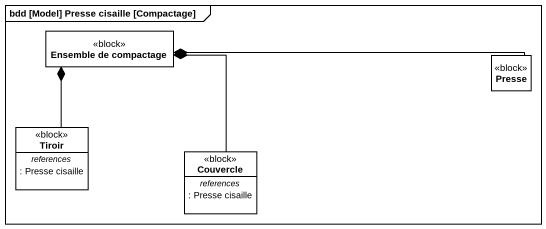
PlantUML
@startuml
mainframe bdd [Model] Presse cisaille [Compactage]
hide circle
hide empty members
class "Ensemble de compactage" as Ensemble_de_compactage <<block>>
class Presse <<block>>
class Tiroir <<block>> {
  -- references --
  : Presse cisaille
}
class Couvercle <<block>> {
  -- references --
  : Presse cisaille
}
Ensemble_de_compactage *-right- Presse
Ensemble_de_compactage *-- Tiroir
Ensemble_de_compactage *-- Couvercle
@enduml
